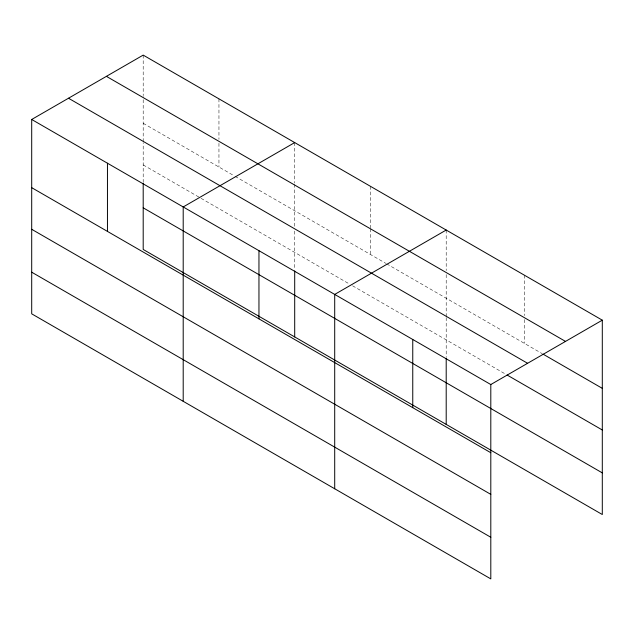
<?xml version="1.0" encoding="UTF-8"?>
<svg xmlns="http://www.w3.org/2000/svg" width="634" height="634" viewBox="0 0 634 634"><rect width="100%" height="100%" fill="white"/><g stroke="black" fill="none" stroke-linecap="round" stroke-linejoin="round"><path stroke-width="0.48" stroke-dasharray="3.17 2.38" d="M143.197 182.473L143.197 142.658M143.197 141.683L143.197 96.606M294.699 231.093L294.699 268.967M294.699 226.251L294.699 184.082M446.201 317.594L446.201 357.418M446.201 316.628L446.201 274.514M143.197 123.289L234.271 175.872M235.119 176.363L385.773 263.34M386.621 263.831L542.26 353.685M143.197 164.927L200.225 197.848M201.073 198.339L349.175 283.842M352.575 285.807L505.385 374.028M524.255 275.108L524.255 315.621M524.255 319.576L524.255 343.287M446.201 230.047L446.201 270.559M370.454 186.309L370.454 227.812M370.454 228.803L370.454 254.496M294.699 142.579L294.699 183.091M218.952 98.841L218.952 139.353M218.952 143.308L218.952 167.027M143.197 55.11L143.197 95.623"/><path stroke-width="0.95" d="M490.803 494.361L490.803 384.537L31.7 119.477L31.7 313.83L490.803 578.89L490.803 494.361L31.7 229.294M143.197 183.448L143.197 249.463L602.3 514.523L602.3 320.17L143.197 55.11L31.7 119.477M294.699 142.579L183.202 206.953L183.202 401.306M446.201 230.047L334.704 294.422L334.704 488.774M490.803 384.537L602.3 320.17M106.401 76.349L565.504 341.409M543.124 354.184L602.3 388.349M68.496 98.238L527.599 363.298M507.097 375.019L602.3 429.987M143.197 207.825L602.3 472.885M31.7 187.664L490.803 452.724M31.7 272.192L490.803 537.26M446.201 358.392L446.201 424.4M412.758 339.483L412.758 407.662M294.699 270.916L294.699 336.931M258.957 250.684L258.957 318.862M107.455 163.215L107.455 231.394"/></g></svg>
